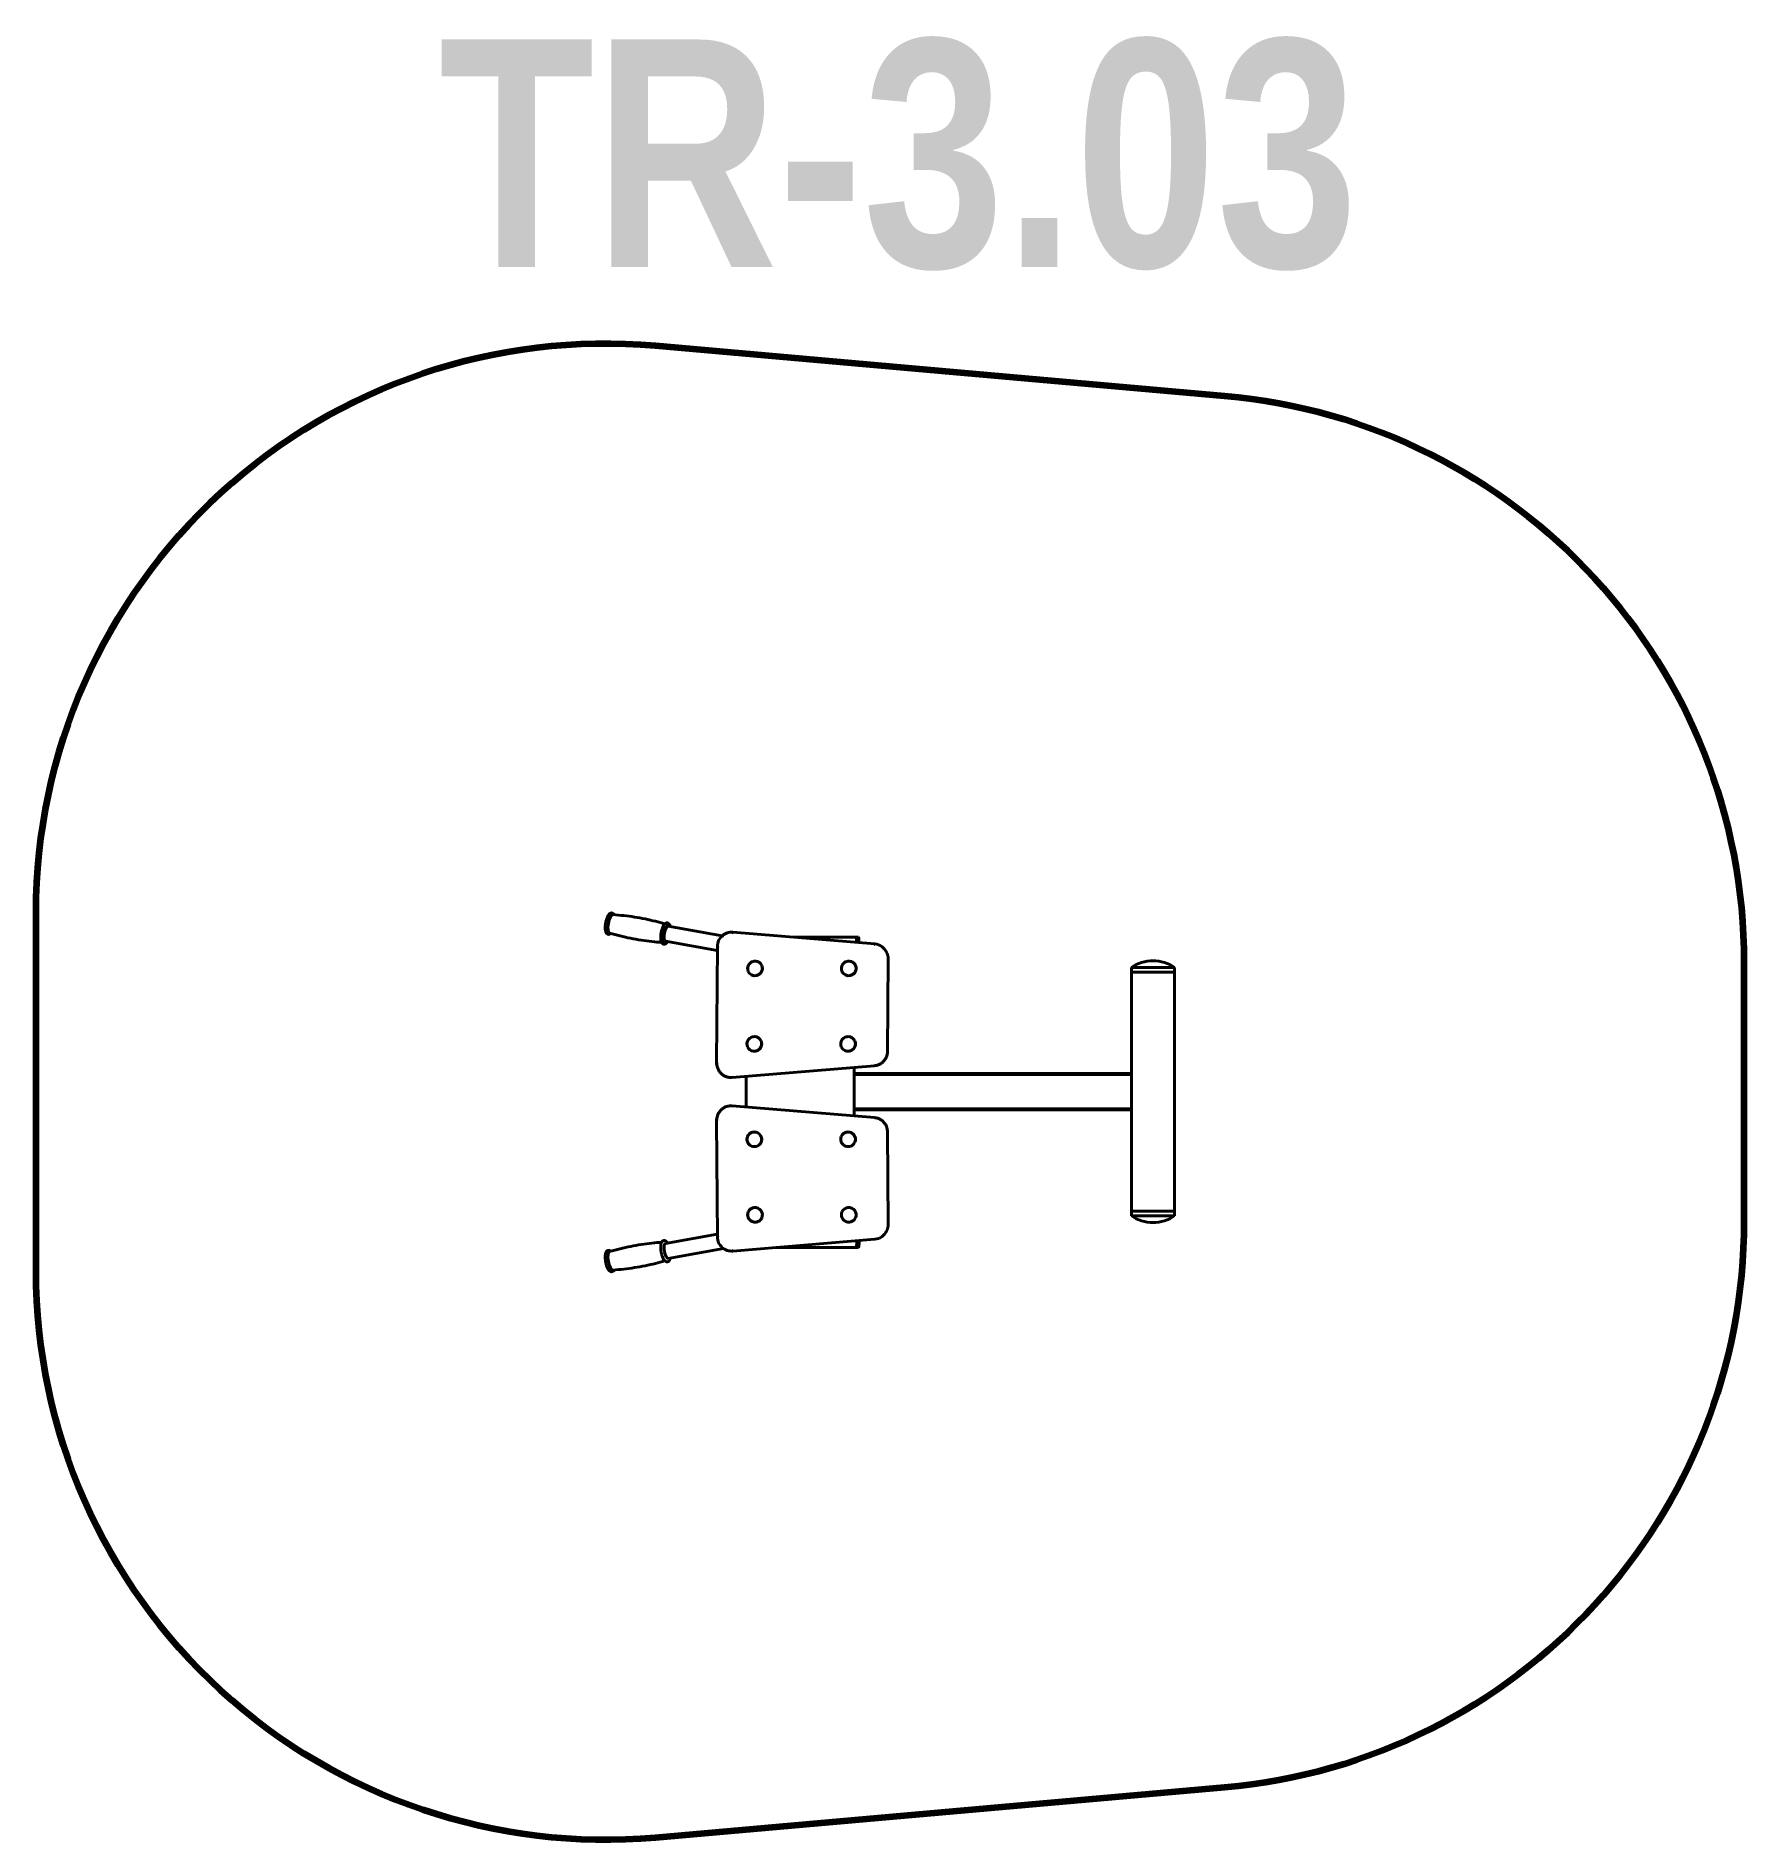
# Model space of a CAD drawing. Header units: millimetres. Extents: x 177581 to 180581, y 925 to 4095.
import ezdxf

# ---------------------------------------------------------------- set-up
doc = ezdxf.new("R2010")
doc.units = ezdxf.units.MM
doc.layers.add('DiKom', color=7, linetype='Continuous')
doc.styles.add('style1', font='arialbd.ttf', dxfattribs={"width": 0.8})

msp = doc.modelspace()

# ---------------------------------------------------------------- linework, layer by layer
at = {"layer": 'DiKom', "color": 7, "linetype": 'Continuous', "lineweight": 40}
for p, q in [((178686.8, 2504.2), (178777.7, 2488)), ((178691.5, 2530.6), (178786.1, 2513.7)), ((178786.1, 2513.7), (178789, 2513.2)), ((178805, 2520.1), (178805.9, 2518)), ((179054.4, 2499.5), (178805, 2520.1)), ((178912, 2511.2), (179021.8, 2511.2)), ((179021.8, 2511.2), (179025.8, 2511.2)), ((178777.8, 2495.4), (178776, 2291.8)), ((178777.8, 2495.4), (178778.7, 2493.3)), ((179054.4, 2499.5), (179055.3, 2497.4)), ((179076, 2482.6), (179075.1, 2484.7)), ((179078, 2472.6), (179076.6, 2310.2)), ((179505, 2450), (179505, 2458)), ((179505, 2458), (179579.7, 2458)), ((179505, 2450), (179505, 2030)), ((179581, 2450), (179505, 2450)), ((179505, 2450), (179579.7, 2450)), ((179579.7, 2458), (179581, 2458)), ((179579.7, 2450), (179581, 2450)), ((179581, 2450), (179581, 2458)), ((179581, 2450), (179581, 2030)), ((178776, 2291.8), (178777, 2289.7)), ((178803.8, 2264.9), (179053.6, 2285.5)), ((179017.9, 2269.9), (179018, 2282.6)), ((178779, 2279.8), (178778.1, 2281.8)), ((178828.1, 2266.9), (178828.1, 2213)), ((178828.3, 2266.9), (178828.3, 2213)), ((179017.9, 2272), (179505, 2272)), ((179505, 2270), (179017.9, 2270)), ((179017.9, 2210.4), (179017.9, 2269.5)), ((178776, 2188.2), (178777, 2190.3)), ((178776, 2188.2), (178777.8, 1984.5)), ((178779, 2200.2), (178778.1, 2198.1)), ((178803.8, 2215), (179053.6, 2194.4)), ((179505, 2210), (179017.9, 2210)), ((179018, 2197.4), (179017.9, 2210)), ((179017.9, 2208), (179505, 2208)), ((179076.6, 2169.7), (179078, 2007.3)), ((179581, 2030), (179505, 2030)), ((179581, 2030), (179505, 2030)), ((179505, 2030), (179505, 2022)), ((179581, 2030), (179581, 2022)), ((179076, 1997.3), (179075.1, 1995.2)), ((179581, 2022), (179505, 2022)), ((178686.8, 1973.3), (178777.7, 1989.4)), ((178777.8, 1984.5), (178778.7, 1986.6)), ((178805, 1959.9), (179054.4, 1980.5)), ((178881.8, 1966.2), (179021.9, 1966.2)), ((179021.9, 1966.2), (179025.9, 1966.2)), ((178691.5, 1946.9), (178788.7, 1964.2)), ((178805, 1959.9), (178805.9, 1961.9))]:
    msp.add_line(p, q, dxfattribs=at)
at = {"layer": 'DiKom', "color": 3, "lineweight": 200}
msp.add_lwpolyline([(177581.1, 1925.1), (177581.1, 2554.8, -0.440203), (178668.9, 3551), (179668.8, 3462.8, -0.388693), (180581, 2466.7), (180581, 2013.3, -0.388693), (179668.8, 1017.1), (178668.9, 929, -0.440203)], format="xyb", close=True, dxfattribs=at)
at = {"layer": 'DiKom', "color": 7, "linetype": 'Continuous', "lineweight": 40}
for centre, start, end in [((179543, 2403.8), 90, 125.0511), ((179543, 2403.8), 54.9489, 90), ((179543, 2076.1), 234.9489, 270), ((179543, 2076.1), 270, 305.0511)]:
    msp.add_arc(centre, 66.2, start, end, dxfattribs=at)
for centre, major_axis, ratio, start_param, end_param in [((178591.7, 2534.7), (2.9, 16.2), 0.333239, 0.03544, 3.106153), ((178689.2, 2517.4), (2.9, 16.2), 0.333239, 5.660167, 10.047796), ((178689.2, 2517.4), (2.3, 13.2), 0.333239, 0, 3.141593), ((178802.7, 2495.4), (-22.9, -9.9), 0.988439, 4.21695, 5.870887), ((179021.8, 2497.8), (0, -13.4), 0.060757, 1.893701, 3.141593), ((179021.8, 2497.8), (0, -13.4), 0.060757, 1.893701, 3.141593), ((179025.8, 2497.8), (0, -13.4), 0.060757, 1.867774, 3.141593), ((179052.1, 2474.8), (22.9, 9.9), 0.988439, 0, 1.075357), ((178843.9, 2456.5), (11.9, 5.2), 0.988439, 0, 3.141593), ((178843.9, 2456.5), (-11.9, -5.2), 0.988439, 4.300091, 6.283185), ((178843.9, 2456.5), (-11.9, -5.2), 0.988439, 0, 3.141593), ((178843.9, 2456.5), (11.9, 5.2), 0.988439, 3.141593, 5.883577), ((178843.9, 2456.5), (-11.9, -5.2), 0.988439, 3.141593, 4.300091), ((178843.9, 2456.5), (11.9, 5.2), 0.988439, 5.883577, 6.283185), ((179008.6, 2456.5), (11.9, 5.2), 0.988439, 0, 3.141593), ((179008.6, 2456.5), (-11.9, -5.2), 0.988439, 4.300091, 6.283185), ((179008.6, 2456.5), (-11.9, -5.2), 0.988439, 0, 3.141593), ((179008.6, 2456.5), (11.9, 5.2), 0.988439, 3.141593, 5.883577), ((179008.6, 2456.5), (-11.9, -5.2), 0.988439, 3.141593, 4.300091), ((179008.6, 2456.5), (11.9, 5.2), 0.988439, 5.883577, 6.283185), ((178842.7, 2323.8), (11.9, 5.2), 0.988439, 0, 3.141593), ((178842.7, 2323.8), (-11.9, -5.2), 0.988439, 4.300091, 6.283185), ((178842.7, 2323.8), (-11.9, -5.2), 0.988439, 0, 3.141593), ((178842.7, 2323.8), (11.9, 5.2), 0.988439, 3.141593, 5.883577), ((178842.7, 2323.8), (-11.9, -5.2), 0.988439, 3.141593, 4.300091), ((178842.7, 2323.8), (11.9, 5.2), 0.988439, 5.883577, 6.283185), ((179007.4, 2323.8), (11.9, 5.2), 0.988439, 0, 3.141593), ((179007.4, 2323.8), (-11.9, -5.2), 0.988439, 4.300091, 6.283185), ((179007.4, 2323.8), (-11.9, -5.2), 0.988439, 0, 3.141593), ((179007.4, 2323.8), (11.9, 5.2), 0.988439, 3.141593, 5.883577), ((179007.4, 2323.8), (-11.9, -5.2), 0.988439, 3.141593, 4.300091), ((179007.4, 2323.8), (11.9, 5.2), 0.988439, 5.883577, 6.283185), ((178801, 2291.8), (-22.9, -9.9), 0.988439, 5.870887, 6.283185), ((178801.9, 2289.7), (-22.9, -9.9), 0.988439, 5.870887, 6.283185), ((179018.1, 2269.5), (0, -3), 0.060757, 4.572763, 4.712389), ((178801, 2188.2), (-22.9, 9.9), 0.988439, 0, 0.412298), ((178801.9, 2190.3), (-22.9, 9.9), 0.988439, 0, 0.412298), ((179018.1, 2210.4), (0, -3), 0.060757, 4.712389, 4.852015), ((178842.7, 2156.2), (11.9, -5.2), 0.988439, 3.141593, 6.283185), ((178842.7, 2156.2), (-11.9, 5.2), 0.988439, 0, 3.141593), ((178842.7, 2156.2), (11.9, -5.2), 0.988439, 0.002196, 3.141593), ((178842.7, 2156.2), (-11.9, 5.2), 0.988439, 5.124687, 6.283185), ((178842.7, 2156.2), (-11.9, 5.2), 0.988439, 3.141593, 5.124687), ((179007.4, 2156.2), (-11.9, 5.2), 0.988439, 0, 3.141593), ((179007.4, 2156.2), (-11.9, 5.2), 0.988439, 0, 0.588766), ((179007.4, 2156.2), (-11.9, 5.2), 0.988439, 3.141593, 6.283185), ((179007.4, 2156.2), (-11.9, 5.2), 0.988439, 5.124687, 6.283185), ((179007.4, 2156.2), (-11.9, 5.2), 0.988439, 3.141593, 5.124687), ((178842.7, 2156.2), (11.9, -5.2), 0.988439, 0, 0.002196), ((179007.4, 2156.2), (-11.9, 5.2), 0.988439, 0.588766, 3.141593), ((178843.9, 2023.5), (-11.9, 5.2), 0.988439, 0, 3.141593), ((178843.9, 2023.5), (-11.9, 5.2), 0.988439, 3.141593, 6.291687), ((178843.9, 2023.5), (-11.9, 5.2), 0.988439, 5.124687, 6.283185), ((178843.9, 2023.5), (-11.9, 5.2), 0.988439, 3.141593, 5.124687), ((179008.6, 2023.5), (-11.9, 5.2), 0.988439, 0, 3.141593), ((179008.6, 2023.5), (11.9, -5.2), 0.988439, 3.141593, 3.960502), ((179008.6, 2023.5), (11.9, -5.2), 0.988439, 0, 3.141593), ((179008.6, 2023.5), (-11.9, 5.2), 0.988439, 5.124687, 6.283185), ((179008.6, 2023.5), (-11.9, 5.2), 0.988439, 3.141593, 5.124687), ((178843.9, 2023.5), (-11.9, 5.2), 0.988439, 0.008502, 3.141593), ((179008.6, 2023.5), (11.9, -5.2), 0.988439, 3.960502, 6.283185), ((178689.2, 1960.1), (-2.3, 13.2), 0.333239, 0, 3.141593), ((178802.7, 1984.5), (-22.9, 9.9), 0.988439, 0.412298, 2.066235), ((179021.9, 1979.6), (0, -13.4), 0.060757, 0, 1.440017), ((179021.9, 1979.6), (0, -13.4), 0.060757, 0, 1.440017), ((179025.9, 1979.6), (0, -13.4), 0.060757, 0, 1.464857), ((179052.1, 2005.2), (22.9, -9.9), 0.988439, 5.207828, 6.283185), ((178591.7, 1942.7), (-2.9, 16.2), 0.333239, 0.03544, 3.106153)]:
    msp.add_ellipse(centre, major_axis=major_axis, ratio=ratio, start_param=start_param, end_param=end_param, dxfattribs=at)
for points, knots in [([(178596.4, 2550.8), (178596.4, 2550.9), (178596.2, 2551.2), (178595.9, 2551.7), (178595.5, 2552.2), (178595, 2552.7), (178594.6, 2553.1), (178594.1, 2553.4), (178593.6, 2553.6), (178593.1, 2553.7), (178592.6, 2553.9), (178592.1, 2553.9), (178591.6, 2553.9), (178591.1, 2553.8), (178590.6, 2553.7), (178590.1, 2553.5), (178589.6, 2553.3), (178589, 2552.9), (178588.5, 2552.5), (178587.9, 2552), (178587.2, 2551.3), (178586.6, 2550.5), (178586, 2549.5), (178585.3, 2548.4), (178584.7, 2547.1), (178584, 2545.6), (178583.4, 2543.9), (178582.8, 2542.1), (178582.3, 2540.1), (178581.8, 2538.1), (178581.4, 2536), (178581.1, 2533.9), (178580.9, 2531.8), (178580.8, 2529.8), (178580.7, 2527.9), (178580.8, 2526.2), (178580.9, 2524.6), (178581.2, 2523.1), (178581.4, 2521.9), (178581.8, 2520.8), (178582.1, 2519.9), (178582.5, 2519.2), (178582.9, 2518.5), (178583.3, 2518), (178583.8, 2517.5), (178584.3, 2517.2), (178584.7, 2516.9), (178585.2, 2516.6), (178585.7, 2516.5), (178586.2, 2516.4), (178586.7, 2516.3), (178587.2, 2516.4), (178587.7, 2516.4), (178588.2, 2516.6), (178588.7, 2516.7), (178589.3, 2517), (178589.8, 2517.4), (178590.2, 2517.7), (178590.5, 2517.9), (178590.5, 2518)], [0, 0, 0, 0, 0.253367, 1.292704, 2.255703, 3.117905, 3.901149, 4.625756, 5.308882, 5.964786, 6.606369, 7.243839, 7.888419, 8.550244, 9.241293, 9.974045, 10.763348, 11.625526, 12.577658, 13.635336, 14.791656, 16.062514, 17.302547, 18.741562, 20.282558, 21.880184, 23.523299, 25.204518, 26.919391, 28.665928, 30.444262, 32.239366, 34.001128, 35.730866, 37.427501, 39.087487, 40.704378, 42.267667, 43.699522, 45.000542, 46.301562, 47.344089, 48.385795, 49.336544, 50.18891, 50.964699, 51.683894, 52.363222, 53.017011, 53.65736, 54.295205, 54.940938, 55.605534, 56.300378, 57.038624, 57.835149, 58.706405, 59.669488, 60, 60, 60, 60]), ([(178594.4, 2551), (178600.7, 2550.5), (178613.3, 2549.4), (178632.1, 2546.9), (178650.8, 2543.5), (178668.7, 2539.6), (178680.3, 2536.5), (178685.7, 2535)], [0, 0, 0, 0, 1.63434, 3.268679, 4.903019, 6.537358, 8, 8, 8, 8]), ([(178695, 2529.9), (178694.9, 2530.4), (178694.8, 2531.1), (178694.5, 2532.1), (178694.1, 2533), (178693.8, 2533.7), (178693.4, 2534.3), (178692.9, 2534.9), (178692.5, 2535.3), (178692, 2535.7), (178691.6, 2536), (178691.1, 2536.2), (178690.6, 2536.4), (178690.1, 2536.5), (178689.6, 2536.6), (178689.1, 2536.6), (178688.6, 2536.5), (178688.1, 2536.4), (178687.6, 2536.2), (178687, 2535.9), (178686.5, 2535.6), (178685.9, 2535.2), (178685.3, 2534.6), (178684.7, 2533.9), (178684.1, 2533.1), (178683.5, 2532.2), (178682.8, 2531.1), (178682.1, 2529.7), (178681.5, 2528.2), (178680.9, 2526.6), (178680.3, 2524.7), (178679.7, 2522.8), (178679.3, 2520.8), (178678.9, 2518.7), (178678.6, 2516.5), (178678.3, 2514.5), (178678.2, 2512.5), (178678.2, 2510.6), (178678.3, 2508.8), (178678.4, 2507.2), (178678.6, 2505.8), (178678.9, 2504.6), (178679.2, 2503.5), (178679.6, 2502.6), (178680, 2501.8), (178680.4, 2501.2), (178680.8, 2500.6), (178681.3, 2500.2), (178681.7, 2499.8), (178682.2, 2499.5), (178682.7, 2499.3), (178683.2, 2499.2), (178683.6, 2499.1), (178684.1, 2499), (178684.6, 2499), (178685.2, 2499.1), (178685.7, 2499.2), (178686.2, 2499.4), (178686.7, 2499.7), (178687.3, 2500), (178687.8, 2500.5), (178688.4, 2501), (178689, 2501.7), (178689.6, 2502.4), (178690, 2503.1), (178690.3, 2503.5), (178690.3, 2503.6)], [0, 0, 0, 0, 1.392858, 2.652914, 3.660674, 4.668053, 5.675431, 6.608818, 7.444508, 8.203668, 8.905994, 9.568114, 10.203849, 10.825704, 11.443573, 12.068333, 12.709807, 13.379606, 14.089827, 14.85486, 15.690526, 16.613381, 17.638536, 18.759301, 19.99108, 21.192983, 22.58775, 24.081361, 25.629862, 27.222452, 28.851975, 30.514117, 32.206949, 33.930601, 35.670507, 37.378097, 39.054646, 40.699111, 42.308053, 43.875227, 45.390445, 46.778272, 48.039287, 49.300302, 50.310772, 51.320446, 52.241961, 53.068117, 53.820051, 54.517131, 55.17557, 55.809256, 56.429914, 57.048147, 57.674024, 58.318184, 58.991662, 59.707208, 60.47924, 61.323706, 62.257174, 63.294335, 64.427697, 65.435226, 66.694474, 67, 67, 67, 67]), ([(178588.6, 2518.5), (178594.7, 2516.8), (178606.9, 2513.5), (178625.4, 2509.4), (178644.1, 2506.1), (178662.3, 2503.6), (178674.2, 2502.5), (178679.8, 2502.1)], [0, 0, 0, 0, 1.63434, 3.268679, 4.903019, 6.537358, 8, 8, 8, 8]), ([(179078, 2472.6), (179078, 2473), (179078, 2473.8), (179077.9, 2475.4), (179077.6, 2477.2), (179077.2, 2479.2), (179076.6, 2481), (179076.2, 2482.2), (179076, 2482.6)], [0, 0, 0, 0, 0.903102, 2.257755, 4.057755, 5.857755, 7.657755, 9, 9, 9, 9]), ([(179076.6, 2310.2), (179076.6, 2309.2), (179076.5, 2307.3), (179075.9, 2304.4), (179075, 2301.6), (179073.8, 2298.8), (179072.2, 2296.3), (179070.4, 2293.9), (179068.2, 2291.7), (179065.8, 2289.8), (179063.2, 2288.3), (179060.3, 2287), (179057.3, 2286.1), (179055.1, 2285.7), (179053.8, 2285.6), (179053.6, 2285.5)], [0, 0, 0, 0, 1.272003, 2.54764, 3.828147, 5.114494, 6.407693, 7.708661, 9.018408, 10.337911, 11.668123, 13.010011, 14.354194, 15.686454, 16, 16, 16, 16]), ([(178803.8, 2264.9), (178803, 2264.8), (178801.1, 2264.8), (178798.2, 2265), (178795.3, 2265.6), (178792.4, 2266.6), (178789.7, 2267.8), (178787.2, 2269.4), (178784.9, 2271.3), (178782.9, 2273.4), (178781.1, 2275.7), (178779.8, 2277.9), (178779.2, 2279.3), (178779, 2279.8)], [0, 0, 0, 0, 1.164219, 2.535011, 3.896493, 5.249675, 6.595641, 7.935374, 9.269919, 10.600344, 11.927592, 13.25273, 14, 14, 14, 14]), ([(178803.8, 2215), (178803.4, 2215.1), (178802.3, 2215.1), (178800.2, 2215.1), (178797.4, 2214.8), (178794.5, 2214.1), (178791.7, 2213.1), (178789, 2211.7), (178786.6, 2210.1), (178784.3, 2208.1), (178782.4, 2205.9), (178780.7, 2203.6), (178779.6, 2201.6), (178779.1, 2200.5), (178779, 2200.2)], [0, 0, 0, 0, 0.583795, 1.654085, 3.119915, 4.576098, 6.023684, 7.463824, 8.897626, 10.326152, 11.750545, 13.171877, 14.591229, 15, 15, 15, 15]), ([(179053.6, 2194.4), (179054.6, 2194.3), (179056.6, 2194), (179059.6, 2193.2), (179062.5, 2192.1), (179065.2, 2190.5), (179067.7, 2188.7), (179069.9, 2186.6), (179071.8, 2184.2), (179073.5, 2181.7), (179074.8, 2179), (179075.7, 2176.2), (179076.4, 2173.3), (179076.6, 2171.1), (179076.6, 2169.9), (179076.6, 2169.7)], [0, 0, 0, 0, 1.31942, 2.64891, 3.989985, 5.335, 6.668003, 7.989974, 9.301882, 10.604732, 11.899534, 13.187246, 14.468897, 15.745436, 16, 16, 16, 16]), ([(179078, 2007.3), (179078, 2006.9), (179078, 2006), (179077.8, 2004.3), (179077.5, 2002.4), (179077.1, 2000.4), (179076.5, 1998.7), (179076.1, 1997.7), (179076, 1997.3)], [0, 0, 0, 0, 1.028894, 2.572234, 4.372234, 6.172234, 7.972234, 9, 9, 9, 9]), ([(178588.6, 1958.9), (178594.7, 1960.7), (178606.9, 1964), (178625.5, 1968.1), (178644.1, 1971.4), (178662.3, 1973.8), (178674.2, 1975), (178679.9, 1975.4)], [0, 0, 0, 0, 1.63434, 3.268679, 4.903019, 6.537358, 8, 8, 8, 8]), ([(178690.4, 1973.9), (178690.3, 1974), (178690, 1974.4), (178689.6, 1975.1), (178688.9, 1975.9), (178688.3, 1976.6), (178687.7, 1977.1), (178687.1, 1977.5), (178686.5, 1977.9), (178686, 1978.1), (178685.4, 1978.3), (178684.9, 1978.4), (178684.3, 1978.5), (178683.8, 1978.4), (178683.3, 1978.3), (178682.9, 1978.2), (178682.4, 1978), (178682, 1977.8), (178681.5, 1977.5), (178681.1, 1977.1), (178680.7, 1976.6), (178680.3, 1976.1), (178679.9, 1975.5), (178679.6, 1974.7), (178679.2, 1973.9), (178678.9, 1972.9), (178678.7, 1971.7), (178678.4, 1970.4), (178678.3, 1968.8), (178678.2, 1967.1), (178678.2, 1965.3), (178678.3, 1963.4), (178678.5, 1961.3), (178678.8, 1959.2), (178679.2, 1957.1), (178679.7, 1955), (178680.2, 1953), (178680.8, 1951.2), (178681.4, 1949.4), (178682.1, 1947.9), (178682.8, 1946.5), (178683.5, 1945.2), (178684.2, 1944.2), (178684.9, 1943.4), (178685.5, 1942.7), (178686.1, 1942.2), (178686.7, 1941.8), (178687.3, 1941.4), (178687.8, 1941.2), (178688.4, 1941), (178688.9, 1940.9), (178689.5, 1940.9), (178690, 1940.9), (178690.5, 1941), (178690.9, 1941.2), (178691.4, 1941.3), (178691.8, 1941.6), (178692.3, 1941.9), (178692.7, 1942.3), (178693.1, 1942.7), (178693.5, 1943.3), (178693.9, 1943.9), (178694.2, 1944.7), (178694.6, 1945.6), (178694.8, 1946.5), (178695, 1947.2), (178695, 1947.5)], [0, 0, 0, 0, 0.322353, 1.644893, 2.904882, 3.91256, 4.919821, 5.927082, 6.833204, 7.647094, 8.389778, 9.080174, 9.734127, 10.365293, 10.984867, 11.60373, 12.231574, 12.87946, 13.558278, 14.281237, 15.06293, 15.91949, 16.867444, 17.920851, 19.041456, 20.302671, 21.563886, 23.009368, 24.520129, 26.082248, 27.686004, 29.325201, 30.996253, 32.697811, 34.430635, 36.161042, 37.859748, 39.527347, 41.162134, 42.759959, 44.313492, 45.811293, 47.236501, 48.544088, 49.553198, 50.562308, 51.567605, 52.462581, 53.267644, 54.003688, 54.689298, 55.340152, 55.96959, 56.58854, 57.207857, 57.837399, 58.487951, 59.170945, 59.89964, 60.688713, 61.554453, 62.513345, 63.578905, 64.679942, 65.939717, 67, 67, 67, 67]), ([(178590.6, 1959.5), (178590.5, 1959.6), (178590.2, 1959.8), (178589.7, 1960.2), (178589.1, 1960.6), (178588.5, 1960.8), (178587.9, 1961), (178587.4, 1961.1), (178586.9, 1961.1), (178586.4, 1961.1), (178585.9, 1961), (178585.4, 1960.9), (178584.9, 1960.7), (178584.5, 1960.4), (178584, 1960.1), (178583.6, 1959.8), (178583.2, 1959.3), (178582.8, 1958.8), (178582.4, 1958.1), (178582.1, 1957.4), (178581.7, 1956.5), (178581.4, 1955.5), (178581.2, 1954.4), (178581, 1953), (178580.8, 1951.5), (178580.8, 1949.8), (178580.8, 1948), (178580.9, 1946), (178581.1, 1944), (178581.4, 1941.9), (178581.7, 1939.8), (178582.2, 1937.7), (178582.7, 1935.7), (178583.3, 1933.8), (178584, 1932.1), (178584.6, 1930.5), (178585.3, 1929.1), (178586, 1927.9), (178586.7, 1926.8), (178587.4, 1926), (178588, 1925.4), (178588.6, 1924.9), (178589.2, 1924.4), (178589.8, 1924.1), (178590.4, 1923.8), (178590.9, 1923.7), (178591.5, 1923.6), (178592, 1923.5), (178592.5, 1923.6), (178593, 1923.7), (178593.5, 1923.8), (178593.9, 1924), (178594.4, 1924.3), (178594.8, 1924.6), (178595.2, 1925), (178595.6, 1925.4), (178596, 1926), (178596.3, 1926.4), (178596.4, 1926.6)], [0, 0, 0, 0, 0.504571, 1.526467, 2.445754, 3.271469, 4.024944, 4.725371, 5.388825, 6.029162, 6.657738, 7.285593, 7.922559, 8.579858, 9.268539, 10.002002, 10.795053, 11.664057, 12.625785, 13.694497, 14.831384, 16.110924, 17.390463, 18.856947, 20.389658, 21.974473, 23.601531, 25.264545, 26.959875, 28.686156, 30.444157, 32.199705, 33.923092, 35.61492, 37.27346, 38.8945, 40.470605, 41.990168, 43.436083, 44.762668, 45.78644, 46.810212, 47.830115, 48.738094, 49.554855, 50.301593, 50.997164, 51.657474, 52.296057, 52.924001, 53.552316, 54.191005, 54.851009, 55.543926, 56.283209, 57.083747, 57.962065, 59, 59, 59, 59]), ([(178594.4, 1926.5), (178600.7, 1926.9), (178613.3, 1928.1), (178632.1, 1930.6), (178650.8, 1933.9), (178668.7, 1937.9), (178680.3, 1941), (178685.7, 1942.5)], [0, 0, 0, 0, 1.63434, 3.268679, 4.903019, 6.537358, 8, 8, 8, 8])]:
    msp.add_open_spline(points, degree=3, knots=knots, dxfattribs=at)

# ---------------------------------------------------------------- texts
at = {"layer": 'DiKom', "insert": (178288.5, 4088.8), "char_height": 400, "attachment_point": 1, "style": 'style1'}
msp.add_mtext_dynamic_manual_height_columns('TR-3.03', width=2593.765, gutter_width=2.15, heights=[0], dxfattribs=at)

doc.saveas('drawing.dxf')
